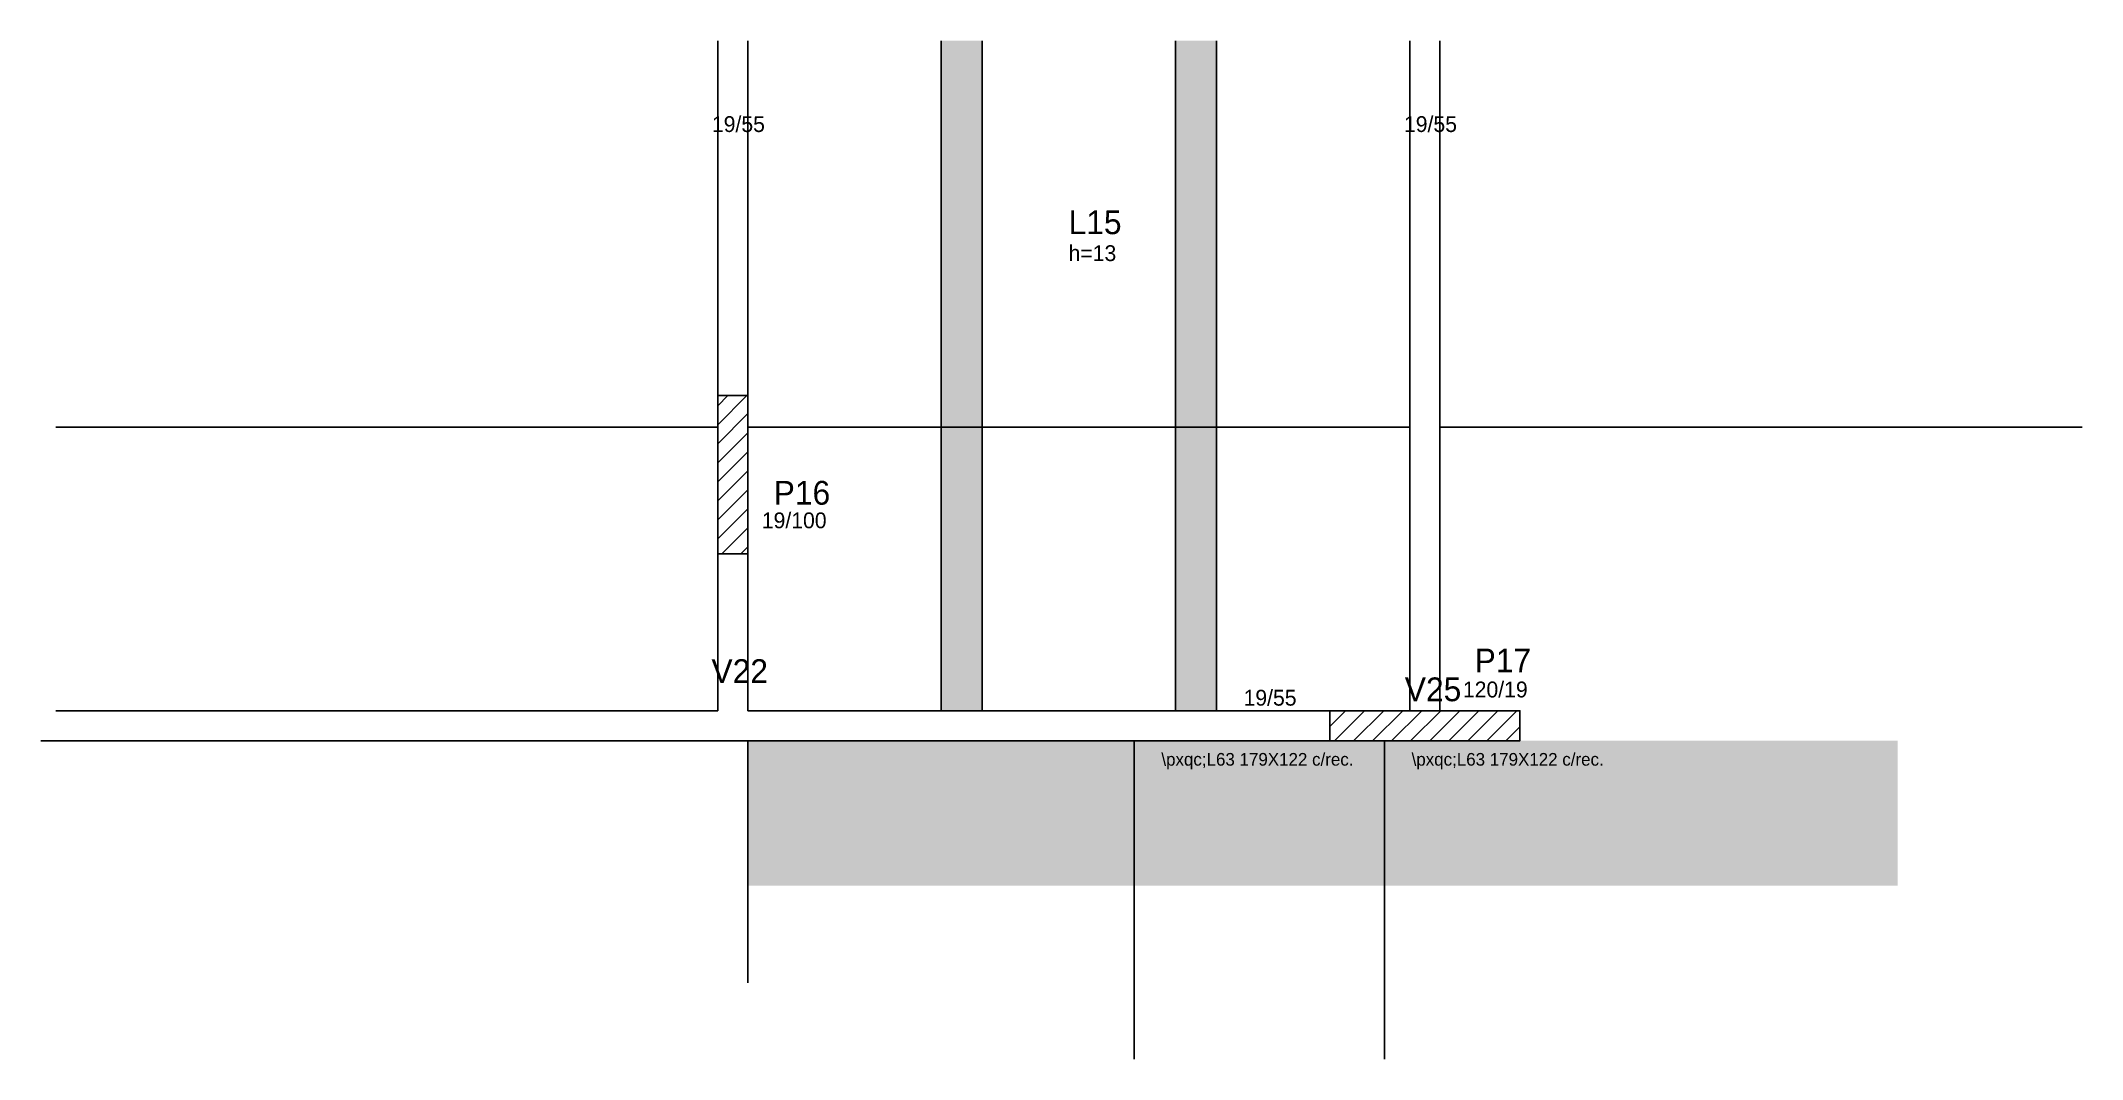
# Model space of a CAD drawing. Header units: metres. Extents: x 5810 to 7099, y 2079 to 2722.
import ezdxf

# ---------------------------------------------------------------- set-up
doc = ezdxf.new("R2010")
doc.units = ezdxf.units.M
for name, color, linetype in [('3', 7, 'Continuous'), ('4', 7, 'Continuous'), ('7', 7, 'Continuous'), ('AUX00', 7, 'Continuous'), ('Hachura', 7, 'Continuous'), ('Painéis', 7, 'Continuous'), ('REAPROVEITAMENTO', 7, 'Continuous')]:
    doc.layers.add(name, color=color, linetype=linetype)

msp = doc.modelspace()

# ---------------------------------------------------------------- hatches: boundary and pattern name
at = {"layer": 'Hachura'}
h = msp.add_hatch(color=7, dxfattribs=at)
h.dxf.hatch_style = 1
h.paths.add_polyline_path([(6378.5, 2299), (6404.5, 2299), (6404.5, 2299), (6404.5, 2722), (6404.5, 2722), (6378.5, 2722), (6378.5, 2722), (6378.5, 2299)])
h = msp.add_hatch(color=7, dxfattribs=at)
h.dxf.hatch_style = 1
h.paths.add_polyline_path([(6526.5, 2299), (6552.5, 2299), (6552.5, 2299), (6552.5, 2722), (6552.5, 2722), (6526.5, 2722), (6526.5, 2722), (6526.5, 2299)])
at = {"layer": 'REAPROVEITAMENTO'}
h = msp.add_hatch(color=7, dxfattribs=at)
h.dxf.hatch_style = 1
h.paths.add_polyline_path([(6982.5, 2188.5), (6982.5, 2280), (6982.5, 2280), (6256.5, 2280), (6256.5, 2280), (6256.5, 2188.5), (6256.5, 2188.5), (6982.5, 2188.5)])

# ---------------------------------------------------------------- linework, layer by layer
at = {"layer": '3', "color": 7, "lineweight": 25}
for p, q in [((6237.5, 2479.6), (6255.9, 2498)), ((6237.5, 2491.6), (6243.9, 2498)), ((6237.5, 2467.6), (6256.5, 2486.6)), ((6237.5, 2455.5), (6256.5, 2474.5)), ((6237.5, 2443.5), (6256.5, 2462.5)), ((6237.5, 2431.5), (6256.5, 2450.5)), ((6237.5, 2419.5), (6256.5, 2438.5)), ((6237.5, 2407.5), (6256.5, 2426.5)), ((6240.1, 2398), (6256.5, 2414.4)), ((6252.1, 2398), (6256.5, 2402.4)), ((6624, 2289.1), (6633.9, 2299)), ((6626.9, 2280), (6645.9, 2299)), ((6639, 2280), (6658, 2299)), ((6651, 2280), (6670, 2299)), ((6663, 2280), (6682, 2299)), ((6675, 2280), (6694, 2299)), ((6687.1, 2280), (6706.1, 2299)), ((6699.1, 2280), (6718.1, 2299)), ((6711.1, 2280), (6730.1, 2299)), ((6723.1, 2280), (6742.1, 2299)), ((6735.1, 2280), (6744, 2288.9))]:
    msp.add_line(p, q, dxfattribs=at)
for points in [[(6237.5, 2722), (6237.5, 2498)], [(6256.5, 2498), (6256.5, 2722)], [(6674.5, 2722), (6674.5, 2299)], [(6693.5, 2299), (6693.5, 2722)], [(6237.5, 2398), (6237.5, 2299)], [(6256.5, 2299), (6256.5, 2398)], [(6237.5, 2299), (5819.5, 2299)], [(6624, 2299), (6256.5, 2299)], [(5810, 2280), (6247, 2280)], [(6247, 2280), (6624, 2280)]]:
    msp.add_lwpolyline(points, dxfattribs=at)
at = {"layer": '7', "color": 7, "lineweight": 25}
for points in [[(6237.5, 2398), (6256.5, 2398), (6256.5, 2498), (6237.5, 2498), (6237.5, 2398)], [(6624, 2280), (6744, 2280), (6744, 2299), (6624, 2299), (6624, 2280)]]:
    msp.add_lwpolyline(points, dxfattribs=at)
at = {"layer": 'Painéis', "color": 7, "lineweight": 25}
for p, q in [((6378.5, 2722), (6378.5, 2299)), ((6404.5, 2722), (6404.5, 2299)), ((6526.5, 2722), (6526.5, 2299)), ((6552.5, 2722), (6552.5, 2299)), ((6237.5, 2478), (5819.5, 2478)), ((6674.5, 2478), (6256.5, 2478)), ((7099, 2478), (6693.5, 2478)), ((6256.5, 2280), (6256.5, 2127.1)), ((6500.5, 2280), (6500.5, 2079)), ((6658.5, 2280), (6658.5, 2079))]:
    msp.add_line(p, q, dxfattribs=at)

# ---------------------------------------------------------------- texts
at = {"layer": '3', "color": 7, "lineweight": 25}
for s, p in [('19/55', (6233.8, 2664.4)), ('19/55', (6670.8, 2664.4)), ('h=13', (6459, 2582.9)), ('19/100', (6265.3, 2414.2)), ('19/55', (6569.5, 2302.2)), ('120/19', (6708, 2307.4))]:
    msp.add_text(s, height=10, dxfattribs=at).set_placement(p)
at = {"layer": '4', "color": 7, "lineweight": 25}
for s, p in [('L15', (6459, 2599.9)), ('P16', (6272.8, 2429.1)), ('P17', (6715.4, 2323.2)), ('V22', (6233.5, 2316.5)), ('V25', (6671.3, 2305))]:
    msp.add_text(s, height=15, dxfattribs=at).set_placement(p)
at = {"layer": 'AUX00', "color": 7, "lineweight": 25}
for p in [(6517.6, 2264.3), (6675.6, 2264.3)]:
    msp.add_text('\\pxqc;L63^J179X122^Jc/rec.', height=8, dxfattribs=at).set_placement(p)

doc.saveas('drawing.dxf')
